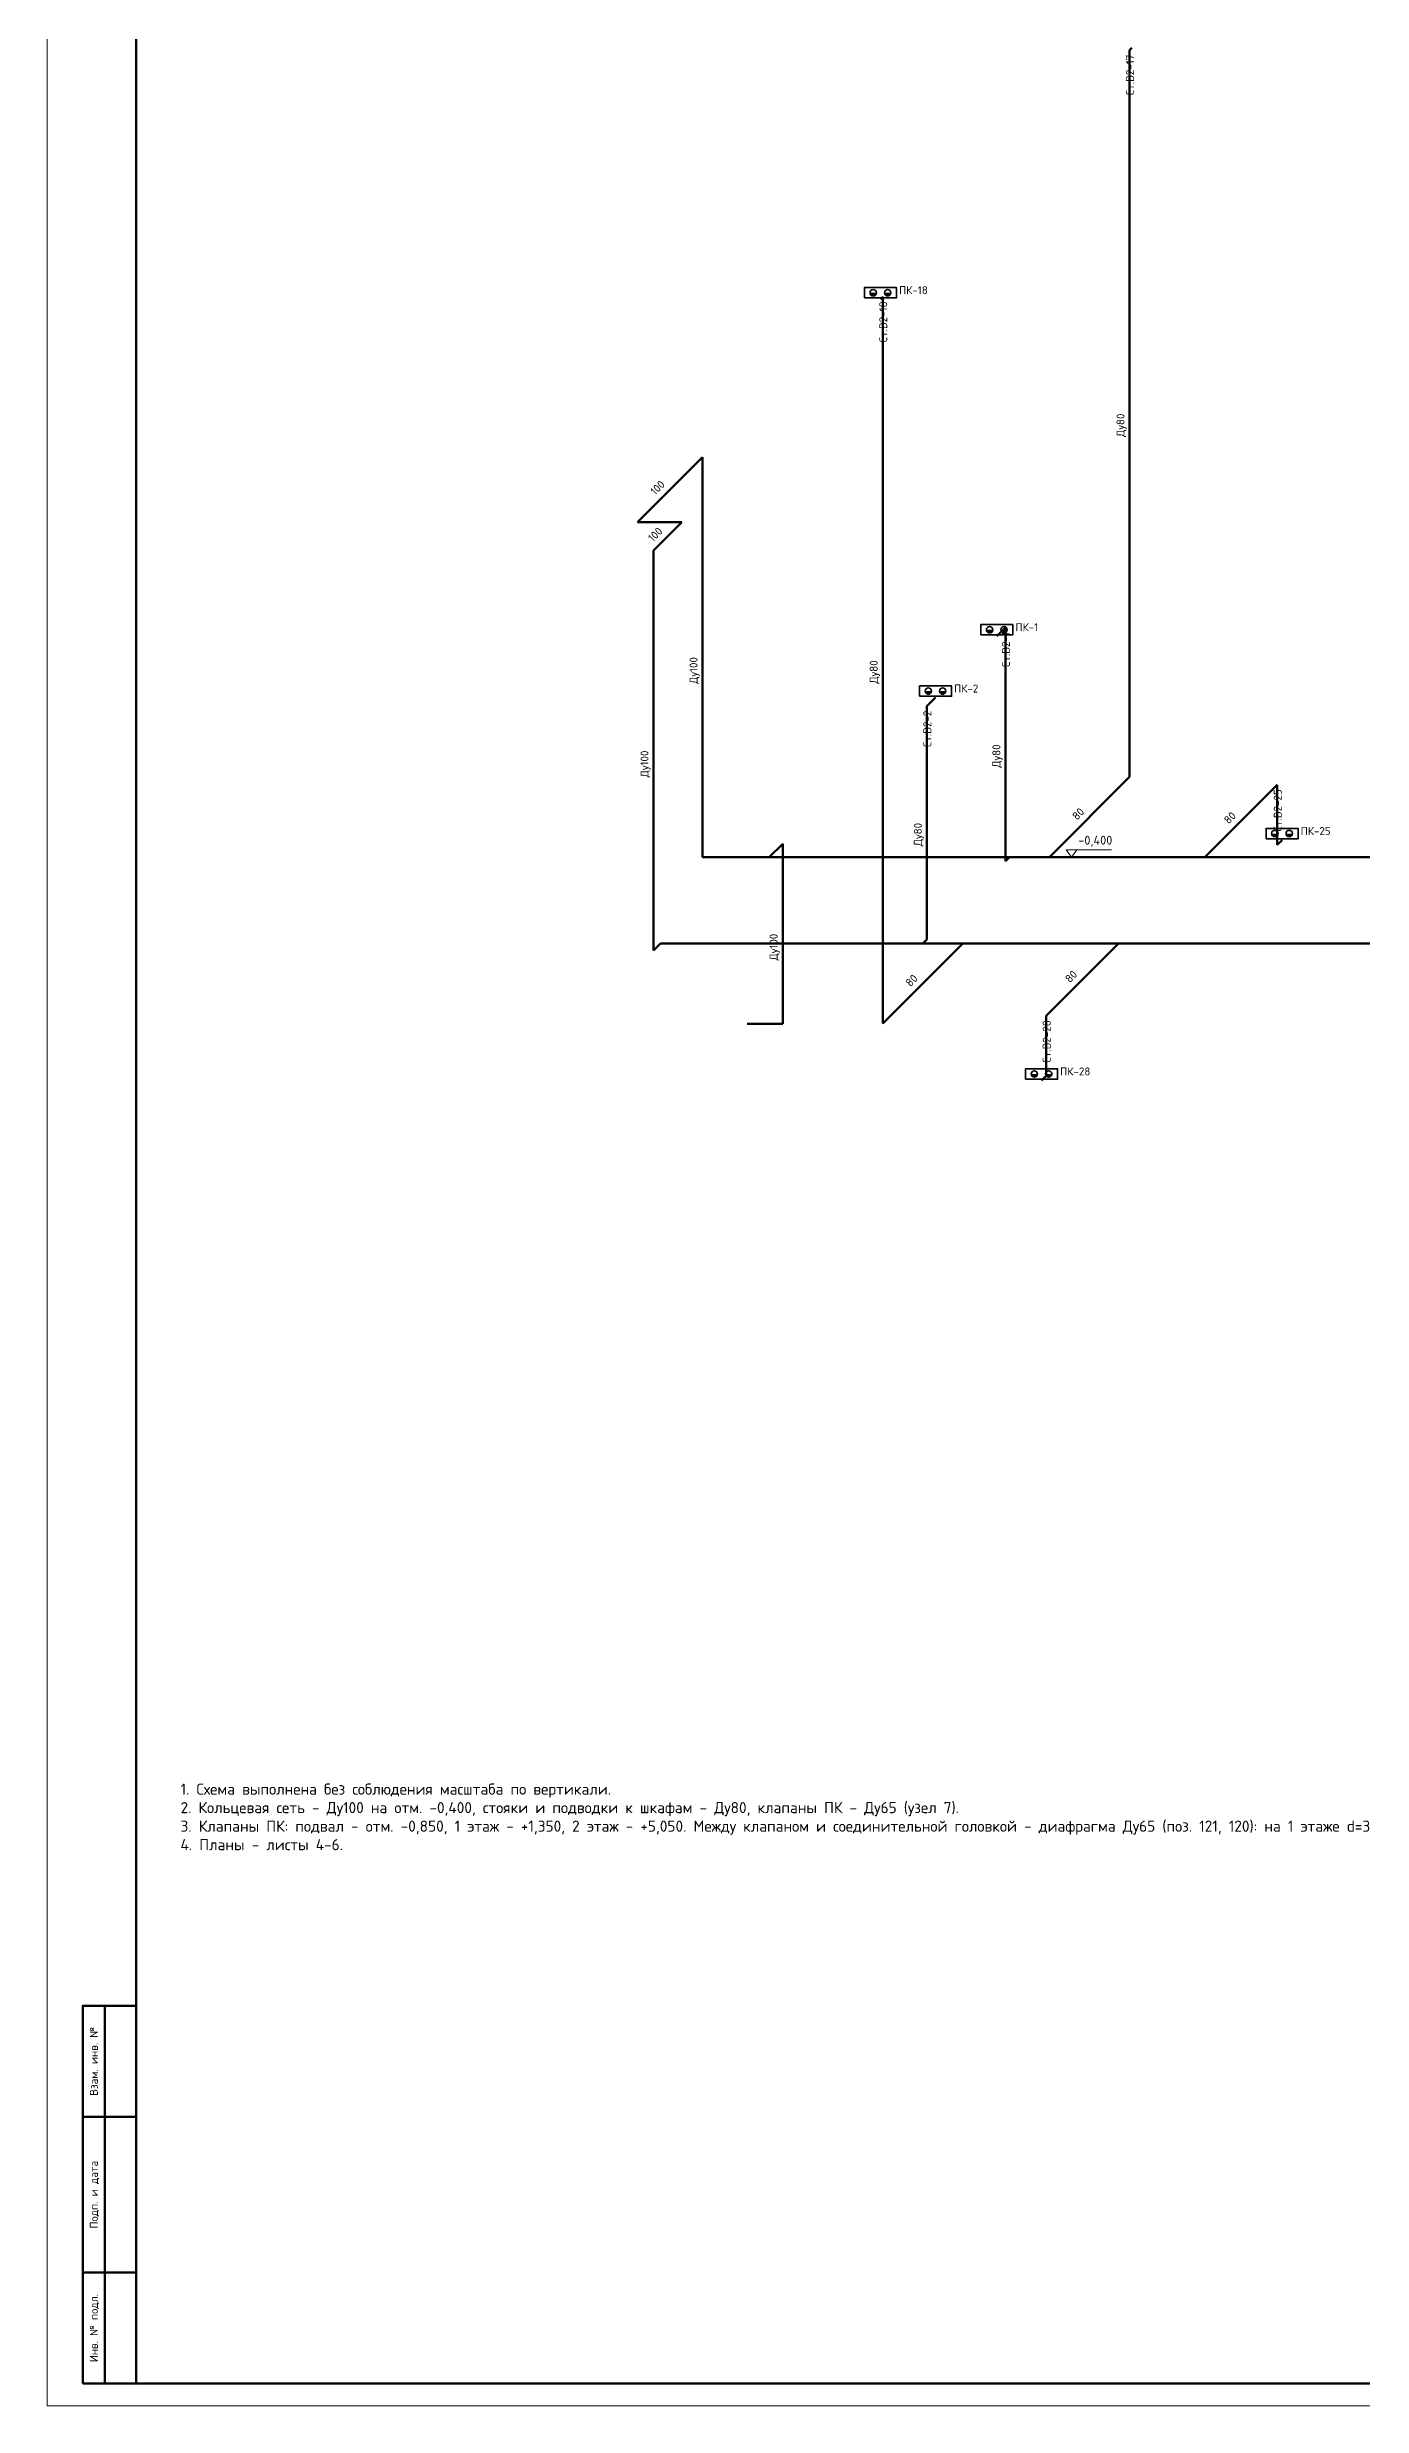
# Model space of a CAD drawing. Header units: millimetres. Extents: x 0 to 2118900, y -20000 to 84100.
# Drawn here: x 2000000 to 2029571, y 0 to 53064 of the extents above; entities that cross this region are included whole.
import ezdxf
from ezdxf.enums import TextEntityAlignment as Align

# ---------------------------------------------------------------- set-up
doc = ezdxf.new("R2010")
doc.units = ezdxf.units.MM
for name, color, linetype, lineweight in [('ПТ_В2', 3, 'Continuous', 50), ('ПТ_ПК', 30, 'Continuous', 35), ('ПТ_рамка', 7, 'Continuous', 50), ('ПТ_рамка_тонк', 7, 'Continuous', 18), ('ПТ_текст', 7, 'Continuous', 18)]:
    doc.layers.add(name, color=color, linetype=linetype, lineweight=lineweight)
doc.styles.add('ПТ', font='isocpeur.ttf')

# ---------------------------------------------------------------- blocks, each defined once
blk = doc.blocks.new('PK2')
h = blk.add_hatch(color=7)
h.dxf.hatch_style = 1
h.paths.add_polyline_path([(-2.6, 1.3, 1), (-1, 1.3)])
h = blk.add_hatch(color=7)
h.dxf.hatch_style = 1
h.paths.add_polyline_path([(1, 1.3, 1), (2.6, 1.3)])
blk.add_lwpolyline([(-4, 0), (4, 0), (4, 2.6), (-4, 2.6)], close=True)
for centre in [(-1.8, 1.3), (1.8, 1.3)]:
    blk.add_circle(centre, 0.8)
blk = doc.blocks.new('ELEV')
blk.add_line((0, 1.6), (9, 1.6))
blk.add_lwpolyline([(0, 0), (-1.2, 1.6), (1.2, 1.6)], close=True)

msp = doc.modelspace()

# ---------------------------------------------------------------- linework, layer by layer
at = {"layer": 'ПТ_В2'}
for p, q in [((2024346.5, 52996.5), (2024399.5, 53049.5)), ((2024346.5, 36646.5), (2024346.5, 52996.5)), ((2018795.7, 47445.7), (2018742.6, 47392.6)), ((2018795.7, 31095.7), (2018795.7, 47445.7)), ((2014743.3, 43843.3), (2013276.1, 42376.1)), ((2014743.3, 34843.3), (2014743.3, 43843.3)), ((2013276.1, 42376.1), (2014276.1, 42376.1)), ((2014276.1, 42376.1), (2013639.7, 41739.7)), ((2013639.7, 41739.7), (2013639.7, 32739.7)), ((2021555, 40005), (2021360.5, 39810.5)), ((2021555, 34755), (2021555, 40005)), ((2019787.2, 38237.2), (2019981.6, 38431.6)), ((2019787.2, 32987.2), (2019787.2, 38237.2)), ((2022543.3, 34843.3), (2024346.5, 36646.5)), ((2026043.3, 34843.3), (2027669.7, 36469.7)), ((2027669.7, 36469.7), (2027669.7, 35119.7)), ((2016543.9, 35143.9), (2016243.3, 34843.3)), ((2016543.9, 31093.9), (2016543.9, 35143.9)), ((2027669.7, 35119.7), (2027775.8, 35225.8)), ((2014743.3, 34843.3), (2016243.3, 34843.3)), ((2016243.3, 34843.3), (2016843.3, 34843.3)), ((2016843.3, 34843.3), (2021643.3, 34843.3)), ((2021643.3, 34843.3), (2021555, 34755)), ((2021643.3, 34843.3), (2022543.3, 34843.3)), ((2022543.3, 34843.3), (2026043.3, 34843.3)), ((2026043.3, 34843.3), (2033643.3, 34843.3)), ((2019698.8, 32898.8), (2019787.2, 32987.2)), ((2013639.7, 32739.7), (2013798.8, 32898.8)), ((2013798.8, 32898.8), (2016098.8, 32898.8)), ((2016098.8, 32898.8), (2019698.8, 32898.8)), ((2020598.8, 32898.8), (2018795.7, 31095.7)), ((2019698.8, 32898.8), (2020598.8, 32898.8)), ((2020598.8, 32898.8), (2024098.8, 32898.8)), ((2024098.8, 32898.8), (2022472.5, 31272.5)), ((2024098.8, 32898.8), (2031698.8, 32898.8)), ((2015743.9, 31093.9), (2016543.9, 31093.9)), ((2022472.5, 31272.5), (2022472.5, 29922.5)), ((2022472.5, 29922.5), (2022366.4, 29816.4))]:
    msp.add_line(p, q, dxfattribs=at)
at = {"layer": 'ПТ_рамка', "lineweight": 50}
for p, q in [((2001300, 6500), (2001300, 9000)), ((2001300, 3000), (2001300, 6500)), ((2001300, 500), (2001300, 3000))]:
    msp.add_line(p, q, dxfattribs=at)
at = {"layer": 'ПТ_рамка', "lineweight": 70}
msp.add_lwpolyline([(2002000, 500), (2118400, 500), (2118400, 83600), (2002000, 83600)], close=True, dxfattribs=at)
at = {"layer": 'ПТ_рамка', "lineweight": 50}
for points in [[(2000800, 6500), (2002000, 6500), (2002000, 9000), (2000800, 9000)], [(2000800, 3000), (2002000, 3000), (2002000, 6500), (2000800, 6500)], [(2000800, 500), (2002000, 500), (2002000, 3000), (2000800, 3000)]]:
    msp.add_lwpolyline(points, close=True, dxfattribs=at)
at = {"layer": 'ПТ_рамка_тонк', "lineweight": 13}
msp.add_lwpolyline([(2000000, 0), (2118900, 0), (2118900, 84100), (2000000, 84100)], close=True, dxfattribs=at)

# ---------------------------------------------------------------- block references
at = {"layer": 'ПТ_ПК', "xscale": 90, "yscale": 90}
for p in [(2018742.6, 47422.6), (2021360.5, 39840.5), (2019981.6, 38461.6), (2027775.8, 35255.8), (2022366.4, 29846.4)]:
    msp.add_blockref('PK2', p, dxfattribs=at)
at = {"layer": 'ПТ_текст', "xscale": 100, "yscale": 100}
msp.add_blockref('ELEV', (2023043.3, 34843.3), dxfattribs=at)

# ---------------------------------------------------------------- texts
at = {"layer": 'ПТ_текст', "style": 'ПТ'}
for s, p in [('Ст.В2-17', (2024266.5, 52896.5)), ('Ст.В2-18', (2018715.7, 47345.7)), ('Ст.В2-1', (2021475, 39905)), ('Ст.В2-2', (2019707.2, 38137.2)), ('Ст.В2-25', (2027589.7, 36369.7)), ('Ст.В2-28', (2022392.5, 31172.5))]:
    msp.add_text(s, height=180, rotation=90, dxfattribs=at).set_placement(p, align=Align.TOP_RIGHT)
for s, height, p in [('ПК-18', 180, (2019162.6, 47452.6)), ('ПК-1', 180, (2021780.5, 39870.5)), ('ПК-2', 180, (2020401.6, 38491.6)), ('-0,400', 200, (2023193.3, 35063.3)), ('ПК-25', 180, (2028195.8, 35285.8)), ('ПК-28', 180, (2022786.4, 29876.4))]:
    msp.add_text(s, height=height, dxfattribs=at).set_placement(p, align=Align.BOTTOM_LEFT)
for s, rotation, p in [('Ду80', 90, (2024286.5, 44821.5)), ('100', 45, (2013949.7, 43169.7)), ('100', 45, (2013897.9, 42117.9)), ('Ду100', 90, (2014683.3, 39343.3)), ('Ду80', 90, (2018735.7, 39270.7)), ('Ду100', 90, (2013579.7, 37239.7)), ('Ду80', 90, (2021495, 37380)), ('Ду80', 90, (2019727.2, 35612.2)), ('80', 45, (2023384.9, 35804.9)), ('80', 45, (2026796.5, 35716.5)), ('Ду100', 90, (2016483.9, 33118.9)), ('80', 45, (2019637.2, 32057.2)), ('80', 45, (2023225.6, 32145.6))]:
    msp.add_text(s, height=180, rotation=rotation, dxfattribs=at).set_placement(p, align=Align.BOTTOM_RIGHT)
for s, p in [('Взам. инв. №', (2001050, 7750)), ('Подп. и дата', (2001050, 4750)), ('Инв. № подл.', (2001050, 1750))]:
    msp.add_text(s, height=180, rotation=90, dxfattribs=at).set_placement(p, align=Align.MIDDLE_CENTER)
at = {"layer": 'ПТ_текст', "insert": (2003000, 14000), "char_height": 250, "width": 60000, "attachment_point": 1, "style": 'ПТ'}
msp.add_mtext('1. Схема выполнена без соблюдения масштаба по вертикали. \\P2. Кольцевая сеть - Ду100 на отм. -0,400, стояки и подводки к шкафам - Ду80, клапаны ПК - Ду65 (узел 7). \\P3. Клапаны ПК: подвал - отм. -0,850, 1 этаж - +1,350, 2 этаж - +5,050. Между клапаном и соединительной головкой - диафрагма Ду65 (поз. 121, 120): на 1 этаже d=36 мм, в подвале d=32 мм; на 2 этаже - без диафрагм. Давление у клапана - не более 0,40 МПа. \\P4. Планы - листы 4-6.', dxfattribs=at)

doc.saveas('drawing.dxf')
